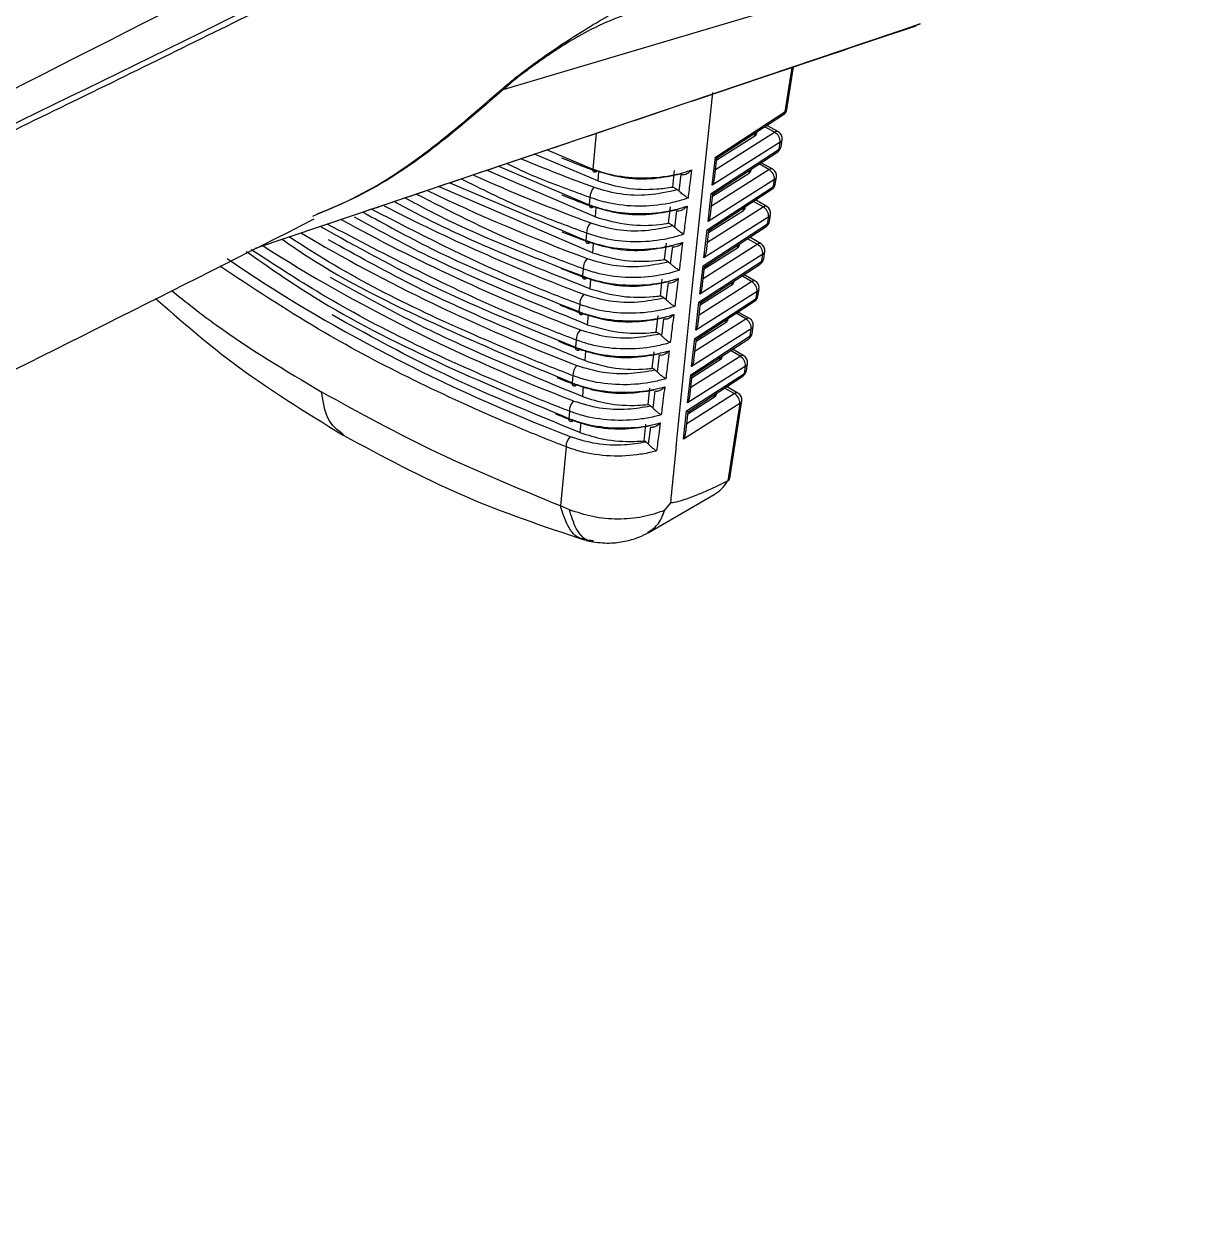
# Model space of a CAD drawing. Extents: x 7 to 113, y 1 to 87.
# Drawn here: x 18.142 to 19.677, y 2.941 to 4.51 of the extents above; entities that cross this region are included whole.
import ezdxf

# ---------------------------------------------------------------- set-up
doc = ezdxf.new("R2010")
doc.units = 0
doc.header["$MEASUREMENT"] = 0
doc.layers.add('OBJECT', color=7, linetype='CONTINUOUS')

msp = doc.modelspace()

# ---------------------------------------------------------------- linework, layer by layer
at = {"layer": 'OBJECT'}
for p, q in [((18.7701, 4.4242), (19.5915, 4.6691)), ((18.5739, 4.2597), (19.3165, 4.5103)), ((19.3165, 4.5103), (19.3065, 4.5068)), ((19.1482, 4.4533), (19.1392, 4.3951)), ((19.1417, 4.3984), (19.1503, 4.454)), ((18.7701, 4.4242), (18.7647, 4.4219)), ((19.048, 4.3358), (19.1392, 4.3951)), ((19.05, 4.3348), (19.1372, 4.3915)), ((19.1306, 4.3688), (19.1156, 4.3774)), ((18.892, 4.367), (18.8874, 4.3201)), ((19.0483, 4.3194), (19.1257, 4.3683)), ((19.0498, 4.3322), (19.0998, 4.3638)), ((19.0998, 4.3638), (19.1004, 4.3675)), ((19.1023, 4.3671), (19.1026, 4.369)), ((19.1257, 4.3683), (19.1129, 4.3757)), ((19.0426, 4.2882), (19.1316, 4.3461)), ((19.133, 4.3553), (19.0438, 4.2989)), ((19.1316, 4.3461), (19.133, 4.3553)), ((19.1341, 4.3494), (19.1355, 4.3586)), ((18.8938, 4.3046), (18.8111, 4.3398)), ((18.8276, 4.3453), (18.8874, 4.3201)), ((19.0438, 4.2989), (19.048, 4.3358)), ((19.0447, 4.2872), (19.1297, 4.3426)), ((19.0469, 4.3072), (19.05, 4.3348)), ((18.8903, 4.2575), (18.748, 4.3185)), ((18.7638, 4.3238), (18.8828, 4.2734)), ((18.8947, 4.3167), (18.8938, 4.3046)), ((18.9922, 4.2966), (18.9946, 4.3182)), ((19.0429, 4.2719), (19.1181, 4.3194)), ((19.0444, 4.2846), (19.0922, 4.3149)), ((19.0922, 4.3149), (19.0928, 4.3186)), ((19.0948, 4.3182), (19.095, 4.32)), ((19.1181, 4.3194), (19.1054, 4.3268)), ((19.1231, 4.3199), (19.1081, 4.3285)), ((18.7002, 4.3023), (18.8783, 4.2267)), ((19.0007, 4.291), (19.0034, 4.3132)), ((19.1254, 4.3064), (19.0385, 4.2514)), ((19.124, 4.2972), (19.1254, 4.3064)), ((19.1265, 4.3005), (19.1279, 4.3097)), ((18.8869, 4.2104), (18.6853, 4.2973)), ((18.9979, 4.2932), (18.9922, 4.2966)), ((19.0373, 4.2407), (19.124, 4.2972)), ((19.0385, 4.2514), (19.0426, 4.2882)), ((19.0393, 4.2397), (19.1221, 4.2936)), ((19.0415, 4.2597), (19.0447, 4.2872)), ((18.8837, 4.2828), (18.8828, 4.2734)), ((18.8912, 4.2697), (18.8903, 4.2575)), ((18.9868, 4.2491), (18.9892, 4.2707)), ((19.0375, 4.2243), (19.1105, 4.2705)), ((19.0847, 4.266), (19.0852, 4.2696)), ((19.0872, 4.2693), (19.0875, 4.2711)), ((19.1105, 4.2705), (19.0978, 4.2778)), ((19.1155, 4.271), (19.1005, 4.2796)), ((18.4454, 4.2163), (18.5765, 4.2606)), ((18.9951, 4.2436), (18.9977, 4.2659)), ((19.1179, 4.2575), (19.0331, 4.2039)), ((19.039, 4.2371), (19.0847, 4.266)), ((19.1164, 4.2482), (19.1179, 4.2575)), ((19.1189, 4.2515), (19.1204, 4.2608)), ((18.8792, 4.2361), (18.8783, 4.2267)), ((18.9921, 4.246), (18.9868, 4.2491)), ((19.0319, 4.1932), (19.1164, 4.2482)), ((19.0331, 4.2039), (19.0373, 4.2407)), ((19.0339, 4.1922), (19.1145, 4.2447)), ((19.0362, 4.2122), (19.0393, 4.2397)), ((18.8878, 4.2227), (18.8869, 4.2104)), ((18.9814, 4.2015), (18.9839, 4.2232)), ((19.0322, 4.1768), (19.103, 4.2216)), ((19.0771, 4.2171), (19.0777, 4.2207)), ((19.0796, 4.2204), (19.0799, 4.2221)), ((19.103, 4.2216), (19.0903, 4.2289)), ((19.1079, 4.2221), (19.093, 4.2307)), ((18.9894, 4.1962), (18.9921, 4.2186)), ((19.1103, 4.2086), (19.0277, 4.1563)), ((19.0336, 4.1896), (19.0771, 4.2171)), ((19.1088, 4.1993), (19.1103, 4.2086)), ((19.1114, 4.2026), (19.1128, 4.2119)), ((18.8747, 4.1894), (18.8738, 4.18)), ((18.9863, 4.1987), (18.9814, 4.2015)), ((19.0265, 4.1457), (19.1088, 4.1993)), ((19.0277, 4.1563), (19.0319, 4.1932)), ((19.0285, 4.1447), (19.1069, 4.1957)), ((19.0308, 4.1647), (19.0339, 4.1922)), ((18.8844, 4.1757), (18.8835, 4.1633)), ((18.976, 4.154), (18.9785, 4.1757)), ((19.0954, 4.1727), (19.0828, 4.18)), ((19.1003, 4.1732), (19.0855, 4.1818)), ((18.9837, 4.1489), (18.9864, 4.1712)), ((19.1027, 4.1597), (19.0223, 4.1088)), ((19.0268, 4.1293), (19.0954, 4.1727)), ((19.0282, 4.1421), (19.0695, 4.1682)), ((19.0695, 4.1682), (19.0701, 4.1717)), ((19.072, 4.1715), (19.0723, 4.1732)), ((19.1013, 4.1503), (19.1027, 4.1597)), ((19.1038, 4.1536), (19.1052, 4.163)), ((18.8702, 4.1427), (18.8693, 4.1333)), ((18.9805, 4.1514), (18.976, 4.154)), ((19.0211, 4.0982), (19.1013, 4.1503)), ((19.0223, 4.1088), (19.0265, 4.1457)), ((19.0231, 4.0972), (19.0993, 4.1468)), ((19.0254, 4.1171), (19.0285, 4.1447)), ((18.8811, 4.1287), (18.8802, 4.1162)), ((18.9706, 4.1065), (18.9731, 4.1282)), ((19.0878, 4.1238), (19.0752, 4.1311)), ((19.0928, 4.1243), (19.0779, 4.1328)), ((18.9779, 4.1015), (18.9806, 4.1239)), ((19.0951, 4.1108), (19.0169, 4.0613)), ((19.0214, 4.0818), (19.0878, 4.1238)), ((19.0228, 4.0946), (19.062, 4.1193)), ((19.062, 4.1193), (19.0625, 4.1228)), ((19.0645, 4.1226), (19.0647, 4.1242)), ((19.0937, 4.1014), (19.0951, 4.1108)), ((19.0962, 4.1047), (19.0976, 4.1141)), ((18.8657, 4.0961), (18.8648, 4.0866)), ((18.9746, 4.1042), (18.9706, 4.1065)), ((19.0157, 4.0506), (19.0937, 4.1014)), ((19.0169, 4.0613), (19.0211, 4.0982)), ((19.0177, 4.0497), (19.0918, 4.0978)), ((19.02, 4.0696), (19.0231, 4.0972)), ((18.8778, 4.0816), (18.8769, 4.0691)), ((18.9653, 4.059), (18.9677, 4.0806)), ((19.0803, 4.0749), (19.0677, 4.0822)), ((19.0852, 4.0754), (19.0704, 4.0839)), ((18.9721, 4.0541), (18.9749, 4.0767)), ((19.016, 4.0343), (19.0803, 4.0749)), ((19.0175, 4.0471), (19.0544, 4.0704)), ((19.0544, 4.0704), (19.0549, 4.0739)), ((19.0569, 4.0737), (19.0571, 4.0753)), ((19.0886, 4.0557), (19.0901, 4.0652)), ((18.8612, 4.0494), (18.8603, 4.0399)), ((18.9687, 4.057), (18.9653, 4.059)), ((19.0103, 4.0031), (19.0861, 4.0524)), ((19.0876, 4.0619), (19.0115, 4.0138)), ((19.0115, 4.0138), (19.0157, 4.0506)), ((19.0124, 4.0021), (19.0842, 4.0489)), ((19.0146, 4.0221), (19.0178, 4.0497)), ((19.0861, 4.0524), (19.0876, 4.0619)), ((18.8746, 4.0352), (18.8737, 4.022)), ((18.9599, 4.0115), (18.9623, 4.0331)), ((19.0727, 4.026), (19.0601, 4.0332)), ((19.0776, 4.0265), (19.0628, 4.035)), ((18.9663, 4.0068), (18.9691, 4.0294)), ((19.0106, 3.9868), (19.0727, 4.026)), ((19.0121, 3.9995), (19.0468, 4.0215)), ((19.0468, 4.0215), (19.0473, 4.0249)), ((19.0493, 4.0248), (19.0496, 4.0263)), ((18.8568, 4.0028), (18.8559, 3.9933)), ((18.9628, 4.0098), (18.9599, 4.0115)), ((19.08, 4.013), (19.0062, 3.9663)), ((19.0062, 3.9663), (19.0103, 4.0031)), ((19.0092, 3.9746), (19.0124, 4.0021)), ((19.08, 4.013), (19.0643, 3.9114)), ((19.0668, 3.915), (19.0825, 4.0163)), ((18.8715, 3.9881), (18.8706, 3.9748)), ((18.9545, 3.9639), (18.9569, 3.9856)), ((18.9605, 3.9595), (18.9633, 3.9822)), ((18.8524, 3.9562), (18.845, 3.8787)), ((18.9568, 3.9626), (18.9545, 3.9639)), ((19.0643, 3.9114), (19.064, 3.9113)), ((18.9599, 3.8436), (19.0466, 3.8936)), ((18.8567, 3.8736), (18.845, 3.8787)), ((18.9815, 3.8727), (18.9896, 3.8829)), ((18.8789, 3.8333), (18.8875, 3.8315))]:
    msp.add_line(p, q, dxfattribs=at)
at = {"layer": 'OBJECT', "flags": 128}
for points in [[(18.8927, 4.3172), (18.8917, 4.3165), (18.8907, 4.316), (18.8898, 4.3159), (18.889, 4.3162), (18.8883, 4.3167), (18.8878, 4.3176), (18.8875, 4.3187), (18.8874, 4.3201)], [(18.8882, 4.2705), (18.8871, 4.2697), (18.8862, 4.2693), (18.8853, 4.2692), (18.8845, 4.2694), (18.8838, 4.27), (18.8833, 4.2709), (18.883, 4.272), (18.8828, 4.2734)], [(18.8836, 4.2237), (18.8826, 4.223), (18.8816, 4.2226), (18.8807, 4.2225), (18.8799, 4.2227), (18.8793, 4.2233), (18.8788, 4.2241), (18.8784, 4.2253), (18.8783, 4.2267)], [(18.8792, 4.177), (18.8781, 4.1763), (18.8772, 4.1759), (18.8762, 4.1758), (18.8754, 4.176), (18.8748, 4.1766), (18.8742, 4.1774), (18.8739, 4.1786), (18.8738, 4.18)], [(18.8747, 4.1303), (18.8737, 4.1296), (18.8727, 4.1292), (18.8718, 4.1291), (18.8709, 4.1293), (18.8703, 4.1299), (18.8698, 4.1307), (18.8694, 4.1319), (18.8693, 4.1333)], [(18.8702, 4.0836), (18.8692, 4.0829), (18.8682, 4.0825), (18.8673, 4.0824), (18.8665, 4.0826), (18.8658, 4.0832), (18.8653, 4.0841), (18.8649, 4.0852), (18.8648, 4.0866)], [(18.8658, 4.037), (18.8648, 4.0362), (18.8638, 4.0358), (18.8628, 4.0357), (18.862, 4.0359), (18.8613, 4.0365), (18.8608, 4.0374), (18.8605, 4.0385), (18.8603, 4.0399)], [(18.8614, 3.9903), (18.8603, 3.9895), (18.8593, 3.9891), (18.8584, 3.989), (18.8576, 3.9893), (18.8569, 3.9898), (18.8564, 3.9907), (18.856, 3.9919), (18.8559, 3.9933)]]:
    msp.add_lwpolyline(points, dxfattribs=at)
at = {"layer": 'OBJECT'}
for centre, radius, start, end in [((19.1318, 4.3999), 0.01, 303.0601, 351.1981), ((19.1346, 4.3953), 0.00462, 305.6342, 357.5238), ((19.137, 4.3993), 0.00472, 296.7719, 348.7952), ((19.1286, 4.3643), 0.00496, 65.3475, 125.2901), ((19.1188, 4.3559), 0.0143, 357.7208, 60.9232), ((19.1256, 4.3601), 0.01, 351.1981, 60.0027), ((19.1242, 4.351), 0.01, 303.0601, 351.1981), ((19.127, 4.3463), 0.00462, 305.6448, 357.5196), ((19.1295, 4.3503), 0.00472, 296.7621, 348.7957), ((19.1309, 4.3595), 0.00472, 296.7728, 348.793), ((19.121, 4.3154), 0.00496, 65.3221, 125.3156), ((19.1112, 4.3069), 0.0143, 357.7207, 60.9251), ((19.1181, 4.3112), 0.01, 351.1981, 60.0027), ((19.1166, 4.302), 0.01, 303.0601, 351.1981), ((19.1219, 4.3014), 0.00472, 296.7686, 348.7985), ((19.1233, 4.3106), 0.00472, 296.7675, 348.7983), ((18.903, 4.2829), 0.0193, 136.3216, 180.292), ((19.1194, 4.2974), 0.00462, 305.6554, 357.5082), ((19.1134, 4.2665), 0.00496, 65.3475, 125.2901), ((19.1036, 4.258), 0.0143, 357.7224, 60.9233), ((19.1105, 4.2623), 0.01, 351.1981, 60.0027), ((19.1157, 4.2617), 0.00472, 296.7633, 348.7945), ((18.8984, 4.2362), 0.0192, 136.0967, 180.277), ((19.109, 4.2531), 0.01, 303.0601, 351.1981), ((19.1118, 4.2484), 0.00462, 305.6305, 357.5266), ((19.1143, 4.2524), 0.00472, 296.7728, 348.793), ((19.1058, 4.2176), 0.00496, 65.3475, 125.2901), ((19.096, 4.2091), 0.0143, 357.7235, 60.9204), ((19.1029, 4.2134), 0.01, 351.1981, 60.0027), ((19.1082, 4.2128), 0.00472, 296.7716, 348.7934), ((18.8938, 4.1895), 0.0191, 135.8703, 180.2638), ((19.1015, 4.2041), 0.01, 303.0601, 351.1981), ((19.1042, 4.1995), 0.00462, 305.6342, 357.523), ((19.1067, 4.2035), 0.00472, 296.7732, 348.7939), ((19.0983, 4.1687), 0.00496, 65.3316, 125.306), ((19.0885, 4.1602), 0.0143, 357.7212, 60.9245), ((19.0953, 4.1645), 0.01, 351.1981, 60.0027), ((19.1006, 4.1639), 0.00472, 296.767, 348.798), ((18.8892, 4.1428), 0.019, 135.6418, 180.2531), ((19.0939, 4.1552), 0.01, 303.0601, 351.1981), ((19.0967, 4.1505), 0.00462, 305.6443, 357.5193), ((19.0991, 4.1546), 0.00472, 296.7592, 348.7999), ((19.0907, 4.1197), 0.00496, 65.3475, 125.2901), ((19.0809, 4.1113), 0.0143, 357.7206, 60.9232), ((19.0878, 4.1156), 0.01, 351.1981, 60.0027), ((19.093, 4.115), 0.00472, 296.7768, 348.7882), ((18.8846, 4.0962), 0.0189, 135.4146, 180.2398), ((19.0863, 4.1062), 0.01, 303.0601, 351.1981), ((19.0891, 4.1016), 0.00462, 305.6556, 357.5089), ((19.0916, 4.1056), 0.00472, 296.7676, 348.7987), ((19.0831, 4.0708), 0.00496, 65.3475, 125.2901), ((19.0733, 4.0624), 0.0143, 357.7235, 60.9204), ((19.0802, 4.0667), 0.01, 351.1981, 60.0027), ((19.0854, 4.0661), 0.00472, 296.7723, 348.7927), ((18.8801, 4.0495), 0.0188, 135.1907, 180.2247), ((19.0787, 4.0573), 0.01, 303.0601, 351.1981), ((19.0815, 4.0526), 0.00462, 305.6343, 357.5237), ((19.084, 4.0567), 0.00472, 296.7681, 348.7982), ((19.0755, 4.0219), 0.00496, 65.3316, 125.306), ((19.0658, 4.0135), 0.0143, 357.7212, 60.9245), ((19.0726, 4.0178), 0.01, 351.1981, 60.0027), ((18.8755, 4.0029), 0.0188, 134.961, 180.2125), ((19.0779, 4.0172), 0.00472, 296.7621, 348.7957), ((18.871, 3.9562), 0.0187, 134.7326, 180.1995)]:
    msp.add_arc(centre, radius, start, end, dxfattribs=at)
for centre, major_axis, ratio, start_param, end_param in [((19.0923, 4.3677), (0.0101, -0.0001), 0.569185, 5.564189, 6.202605), ((20.0871, 5.3885), (2.2169, 0.0169), 0.582304, 4.085474, 4.137067), ((20.0856, 5.3809), (2.2176, -0.0166), 0.572227, 4.123718, 4.148673), ((19.0406, 4.3406), (0.0094, -0.00581), 0.034264, 5.635308, 6.267035), ((19.0847, 4.3188), (0.0101, -0.0001), 0.569185, 5.564189, 6.202605), ((20.0871, 5.3379), (2.2137, 0.0169), 0.582304, 4.048609, 4.133702), ((19.0365, 4.3037), (0.0075, 0.0119), 0.628226, 4.700221, 5.364248), ((20.0871, 5.2873), (2.2104, 0.0169), 0.582304, 4.012534, 4.130329), ((20.0856, 5.3303), (2.2143, -0.0166), 0.572227, 4.123047, 4.14531), ((19.0353, 4.2931), (0.0094, -0.00581), 0.034264, 5.635308, 6.267035), ((20.087, 5.2366), (2.2072, 0.0168), 0.582304, 3.977307, 4.126948), ((19.0772, 4.2699), (0.0101, -0.0001), 0.569185, 5.564189, 6.202605), ((20.087, 5.186), (2.2039, 0.0168), 0.582304, 3.940985, 4.123559), ((19.0311, 4.2562), (0.0075, 0.0119), 0.628226, 4.700221, 5.364248), ((20.0856, 5.2797), (2.2111, -0.0166), 0.572227, 4.1219, 4.141939), ((19.0299, 4.2455), (0.0094, -0.00581), 0.034264, 5.635308, 6.267035), ((20.087, 5.1354), (2.2007, 0.0168), 0.582304, 3.90633, 4.120162), ((20.087, 5.0848), (2.1974, 0.0168), 0.582304, 3.871158, 4.116757), ((19.0257, 4.2087), (0.0075, 0.0119), 0.628226, 4.700221, 5.364248), ((19.0696, 4.221), (0.0101, -0.0001), 0.569185, 5.564189, 6.202605), ((20.087, 5.0341), (2.1942, 0.0167), 0.582304, 3.836676, 4.113343), ((20.0856, 5.2291), (2.2078, -0.0165), 0.572227, 4.12039, 4.13856), ((19.0245, 4.198), (0.0094, -0.00581), 0.034264, 5.635308, 6.267035), ((19.0203, 4.1612), (0.0075, 0.0119), 0.628226, 4.700221, 5.364248), ((19.062, 4.1721), (0.0101, -0.0001), 0.569185, 5.564189, 6.202605), ((20.0856, 5.1784), (2.2046, -0.0165), 0.572227, 4.118595, 4.135173), ((19.0191, 4.1505), (0.0094, -0.00581), 0.034264, 5.635308, 6.267035), ((19.0149, 4.1137), (0.0075, 0.0119), 0.628226, 4.700221, 5.364248), ((19.0544, 4.1232), (0.0101, -0.0001), 0.569185, 5.564189, 6.202605), ((19.0137, 4.103), (0.0094, -0.00581), 0.034264, 5.635308, 6.267035), ((20.0856, 5.1278), (2.2013, -0.0165), 0.572227, 4.116574, 4.131778), ((19.0096, 4.0661), (0.0075, 0.0119), 0.628226, 4.700221, 5.364248), ((19.0469, 4.0743), (0.0101, -0.0001), 0.569185, 5.564189, 6.202605), ((19.0083, 4.0555), (0.0094, -0.00581), 0.034264, 5.635308, 6.267035), ((20.0856, 5.0772), (2.1981, -0.0165), 0.572227, 4.114368, 4.128375), ((19.0042, 4.0186), (0.0075, 0.0119), 0.628226, 4.700221, 5.364248), ((19.0393, 4.0254), (0.0101, -0.0001), 0.569185, 5.564189, 6.202605), ((19.003, 4.008), (0.0094, -0.00581), 0.034264, 5.635308, 6.267035), ((20.0856, 5.0266), (2.1948, -0.0164), 0.572227, 4.112009, 4.124963), ((18.9988, 3.9711), (0.0075, 0.0119), 0.628226, 4.700221, 5.364248), ((20.5193, 4.8824), (1.5344, 0.9976), 0.038755, 3.198798, 3.439911), ((18.9895, 3.9992), (-0.0554, 0.1065), 0.604579, 3.168235, 3.501293)]:
    msp.add_ellipse(centre, major_axis=major_axis, ratio=ratio, start_param=start_param, end_param=end_param, dxfattribs=at)
for points, knots in [([(16.4118, 4.5032), (16.477, 4.5317), (16.5939, 4.5829), (16.7485, 4.6514), (16.8686, 4.705), (16.9682, 4.7497), (17.1551, 4.8339), (17.3903, 4.9413), (17.6663, 5.0692), (17.8412, 5.1513), (17.9693, 5.2119), (18.0658, 5.2577), (18.188, 5.3161), (18.3358, 5.3872), (18.4425, 5.4391), (18.5002, 5.4672)], [0, 0, 0, 0, 0.09169, 0.164513, 0.218477, 0.261778, 0.305972, 0.48437, 0.598102, 0.703044, 0.737312, 0.783982, 0.843318, 0.915323, 1, 1, 1, 1]), ([(19.6766, 5.1647), (19.4717, 5.0571), (19.0494, 4.8353), (18.3921, 4.506), (17.7088, 4.1753), (17.0208, 3.8543), (16.5569, 3.6478), (16.3296, 3.5466)], [0, 0, 0, 0, 0.190637, 0.392769, 0.598173, 0.803117, 1, 1, 1, 1]), ([(16.3191, 3.5339), (16.4023, 3.5706), (16.5568, 3.6389), (16.7694, 3.7344), (16.946, 3.8144), (17.0895, 3.8801), (17.212, 3.9365), (17.3259, 3.9893), (17.5092, 4.0748), (17.7616, 4.1939), (18.0647, 4.3396), (18.3488, 4.4783), (18.6061, 4.6058), (18.8055, 4.7061), (18.9594, 4.7841), (19.0859, 4.8487), (19.2423, 4.9291), (19.4282, 5.0259), (19.5765, 5.1035), (19.6622, 5.1492), (19.6766, 5.1569)], [0, 0, 0, 0, 0.071655, 0.133072, 0.184261, 0.22523, 0.258397, 0.291507, 0.325145, 0.419722, 0.514664, 0.595221, 0.674581, 0.746977, 0.776419, 0.814924, 0.862775, 0.919976, 0.986531, 1, 1, 1, 1]), ([(18.5118, 5.053), (18.3271, 4.9572), (17.9671, 4.7704), (17.4327, 4.5032), (16.9217, 4.2537), (16.5861, 4.0953), (16.4232, 4.0184)], [0, 0, 0, 0, 0.27038, 0.527173, 0.77038, 1, 1, 1, 1]), ([(18.322, 5.0403), (18.005, 4.878), (17.3712, 4.5535), (16.7176, 4.2434), (16.3909, 4.0884)], [0, 0, 0, 0, 0.500229, 1, 1, 1, 1]), ([(16.4226, 4.0124), (16.7733, 4.1686), (17.4793, 4.4831), (18.1619, 4.8132), (18.5055, 4.9794)], [0, 0, 0, 0, 0.49662, 1, 1, 1, 1]), ([(16.4114, 3.9923), (16.5019, 4.0322), (16.671, 4.1068), (16.9054, 4.212), (17.1037, 4.3019), (17.2673, 4.3768), (17.4059, 4.4408), (17.5314, 4.4991), (17.6544, 4.5566), (17.779, 4.6152), (17.9162, 4.6802), (18.0782, 4.7575), (18.2748, 4.8522), (18.4171, 4.9217), (18.4942, 4.9595)], [0, 0, 0, 0, 0.127673, 0.238652, 0.332946, 0.410559, 0.472851, 0.532128, 0.591338, 0.650482, 0.712496, 0.790612, 0.886445, 1, 1, 1, 1]), ([(18.7647, 4.4219), (18.7714, 4.4277), (18.7848, 4.4392), (18.8136, 4.4608), (18.8459, 4.4833), (18.891, 4.5119), (18.944, 4.5415), (18.9826, 4.5617), (19.0019, 4.5717)], [0, 0, 0, 0, 0.125023, 0.250261, 0.372599, 0.500558, 0.750171, 1, 1, 1, 1]), ([(18.9937, 4.5435), (18.9815, 4.5396), (18.957, 4.5319), (18.9203, 4.5193), (18.8845, 4.5035), (18.8545, 4.486), (18.8333, 4.4722), (18.8185, 4.4621), (18.8038, 4.4514), (18.7902, 4.4411), (18.7784, 4.4316), (18.7726, 4.4265), (18.7701, 4.4242)], [0, 0, 0, 0, 0.167655, 0.336418, 0.499288, 0.624455, 0.681335, 0.749952, 0.805262, 0.875044, 0.94588, 1, 1, 1, 1]), ([(18.3412, 4.533), (18.1098, 4.4152), (17.659, 4.1856), (16.9886, 3.8594), (16.5465, 3.6533), (16.3318, 3.5532)], [0, 0, 0, 0, 0.351668, 0.685, 1, 1, 1, 1]), ([(18.5739, 4.2597), (18.6546, 4.287), (18.8166, 4.3416), (19.0575, 4.4229), (19.2266, 4.4797), (19.3111, 4.508)], [0, 0, 0, 0, 0.332264, 0.666687, 1, 1, 1, 1]), ([(18.5206, 4.2586), (18.5381, 4.2659), (18.6289, 4.3039), (18.7041, 4.3692), (18.7647, 4.4219)], [0, 0, 0, 0, 0.19319, 1, 1, 1, 1]), ([(18.7701, 4.4242), (18.7095, 4.3715), (18.6344, 4.3062), (18.5435, 4.2682), (18.5259, 4.2609)], [0, 0, 0, 0, 0.806371, 1, 1, 1, 1]), ([(18.9896, 3.8829), (18.99, 3.8872), (18.9922, 3.9088), (19.0011, 3.9994), (19.0183, 4.1738), (19.0353, 4.3318), (19.0449, 4.4205)], [0, 0, 0, 0, 0.024147, 0.120738, 0.507103, 1, 1, 1, 1]), ([(18.8837, 4.2828), (18.8781, 4.2849), (18.8502, 4.2953), (18.8122, 4.309), (18.7832, 4.3232), (18.7745, 4.3274)], [0, 0, 0, 0, 0.149182, 0.745998, 1, 1, 1, 1]), ([(18.8874, 4.3201), (18.8932, 4.3181), (18.9108, 4.3122), (18.9444, 4.3075), (18.9808, 4.3094), (19.0044, 4.3147), (19.0144, 4.3182), (19.0167, 4.319)], [0, 0, 0, 0, 0.147376, 0.444496, 0.741154, 0.940222, 1, 1, 1, 1]), ([(19.0024, 4.3137), (18.991, 4.3112), (18.9681, 4.3061), (18.9285, 4.3069), (18.905, 4.3137), (18.8927, 4.3172)], [0, 0, 0, 0, 0.320862, 0.641681, 1, 1, 1, 1]), ([(19.0034, 4.3132), (19.0042, 4.313), (19.0061, 4.3126), (19.0097, 4.3136), (19.0134, 4.3157), (19.0157, 4.3179), (19.0167, 4.319), (19.0167, 4.319)], [0, 0, 0, 0, 0.192793, 0.4296508, 0.7493185, 0.9922623, 1, 1, 1, 1]), ([(19.0167, 4.319), (19.0161, 4.3139), (19.0146, 4.3017), (19.0131, 4.2894), (19.0122, 4.2822)], [0, 0, 0, 0, 0.412557, 1, 1, 1, 1]), ([(18.8792, 4.2361), (18.8736, 4.2382), (18.8457, 4.2487), (18.7883, 4.2704), (18.7416, 4.2939), (18.7149, 4.3073)], [0, 0, 0, 0, 0.097158, 0.485846, 1, 1, 1, 1]), ([(18.8938, 4.3046), (18.9059, 4.301), (18.9301, 4.2939), (18.9653, 4.2928), (18.9853, 4.2956), (18.9922, 4.2966)], [0, 0, 0, 0, 0.396562, 0.793191, 1, 1, 1, 1]), ([(18.8747, 4.1894), (18.8691, 4.1915), (18.8412, 4.202), (18.7646, 4.2319), (18.7002, 4.2647), (18.6559, 4.2874)], [0, 0, 0, 0, 0.0720876, 0.3604819, 1, 1, 1, 1]), ([(18.8891, 4.2962), (18.9002, 4.293), (18.9224, 4.2865), (18.9616, 4.2852), (18.9856, 4.2905), (18.9979, 4.2932)], [0, 0, 0, 0, 0.327832, 0.655734, 1, 1, 1, 1]), ([(18.9979, 4.2932), (18.9988, 4.2927), (18.9998, 4.292), (19.0007, 4.2911), (19.0007, 4.291)], [0, 0, 0, 0, 0.90404, 1, 1, 1, 1]), ([(19.0122, 4.2822), (19.0122, 4.2822), (19.0113, 4.2827), (19.0092, 4.284), (19.006, 4.2863), (19.003, 4.2888), (19.0015, 4.2903), (19.0007, 4.291)], [0, 0, 0, 0, 0.007975, 0.299097, 0.60291, 0.800708, 1, 1, 1, 1]), ([(18.8702, 4.1427), (18.8646, 4.1449), (18.8368, 4.1554), (18.7409, 4.1934), (18.6592, 4.2356), (18.5973, 4.2676)], [0, 0, 0, 0, 0.057334, 0.286705, 1, 1, 1, 1]), ([(18.8835, 4.1633), (18.8051, 4.1942), (18.7156, 4.2295), (18.6367, 4.2723), (18.6269, 4.2776)], [0, 0, 0, 0, 0.875475, 1, 1, 1, 1]), ([(18.6414, 4.2825), (18.6519, 4.2768), (18.7229, 4.2382), (18.8044, 4.2067), (18.8738, 4.18)], [0, 0, 0, 0, 0.1484292, 1, 1, 1, 1]), ([(18.8828, 4.2734), (18.8886, 4.2714), (18.9062, 4.2654), (18.9398, 4.2606), (18.9757, 4.2625), (18.999, 4.2676), (19.0086, 4.2708), (19.0109, 4.2716)], [0, 0, 0, 0, 0.148954, 0.44926, 0.7491, 0.940502, 1, 1, 1, 1]), ([(19.0122, 4.2822), (19.0099, 4.2814), (19.0019, 4.2786), (18.9808, 4.2733), (18.9472, 4.2702), (18.9111, 4.2739), (18.8915, 4.2803), (18.8837, 4.2828)], [0, 0, 0, 0, 0.059553, 0.208066, 0.505163, 0.802607, 1, 1, 1, 1]), ([(18.9967, 4.2664), (18.9851, 4.264), (18.9621, 4.2591), (18.923, 4.2603), (18.9001, 4.267), (18.8882, 4.2705)], [0, 0, 0, 0, 0.324748, 0.649448, 1, 1, 1, 1]), ([(18.9977, 4.2659), (18.9986, 4.2657), (19.0004, 4.2652), (19.0042, 4.2663), (19.0078, 4.2685), (19.01, 4.2706), (19.0109, 4.2715), (19.0109, 4.2716)], [0, 0, 0, 0, 0.197194, 0.440799, 0.768914, 0.992186, 1, 1, 1, 1]), ([(19.0109, 4.2716), (19.0103, 4.2665), (19.0088, 4.2543), (19.0073, 4.242), (19.0064, 4.2348)], [0, 0, 0, 0, 0.412532, 1, 1, 1, 1]), ([(15.6321, 2.9414), (15.8183, 3.0168), (16.206, 3.1739), (16.7908, 3.4272), (17.3871, 3.6981), (17.9649, 3.9731), (18.3414, 4.1633), (18.5224, 4.2548)], [0, 0, 0, 0, 0.1902424, 0.3962076, 0.6023972, 0.8087754, 1, 1, 1, 1]), ([(18.8802, 4.1162), (18.8024, 4.1477), (18.6952, 4.1909), (18.6008, 4.2431), (18.575, 4.2573)], [0, 0, 0, 0, 0.72668, 1, 1, 1, 1]), ([(18.586, 4.2638), (18.6154, 4.2476), (18.7028, 4.1993), (18.8028, 4.1596), (18.8693, 4.1333)], [0, 0, 0, 0, 0.33577, 1, 1, 1, 1]), ([(18.8903, 4.2575), (18.9048, 4.2534), (18.9315, 4.2458), (18.9661, 4.2461), (18.983, 4.2485), (18.9868, 4.2491)], [0, 0, 0, 0, 0.478249, 0.883044, 1, 1, 1, 1]), ([(18.5304, 4.245), (18.5785, 4.2182), (18.6825, 4.1603), (18.8011, 4.1124), (18.8648, 4.0866)], [0, 0, 0, 0, 0.462452, 1, 1, 1, 1]), ([(18.8657, 4.0961), (18.8601, 4.0982), (18.8324, 4.1088), (18.7174, 4.1549), (18.6184, 4.2066), (18.5392, 4.248)], [0, 0, 0, 0, 0.047615, 0.238106, 1, 1, 1, 1]), ([(19.0064, 4.2348), (19.0042, 4.234), (18.9961, 4.2313), (18.9749, 4.2262), (18.9412, 4.2234), (18.9057, 4.2274), (18.8866, 4.2337), (18.8792, 4.2361)], [0, 0, 0, 0, 0.059276, 0.209421, 0.509831, 0.810598, 1, 1, 1, 1]), ([(18.8846, 4.2495), (18.8957, 4.2462), (18.9179, 4.2397), (18.9566, 4.2383), (18.9802, 4.2434), (18.9921, 4.246)], [0, 0, 0, 0, 0.331872, 0.663815, 1, 1, 1, 1]), ([(18.9921, 4.246), (18.993, 4.2454), (18.994, 4.2447), (18.995, 4.2437), (18.9951, 4.2436)], [0, 0, 0, 0, 0.8737046, 1, 1, 1, 1]), ([(19.0064, 4.2348), (19.0064, 4.2348), (19.0055, 4.2353), (19.0035, 4.2366), (19.0004, 4.2388), (18.9974, 4.2413), (18.9959, 4.2429), (18.9951, 4.2436)], [0, 0, 0, 0, 0.008047, 0.282711, 0.593788, 0.796118, 1, 1, 1, 1]), ([(18.4803, 4.2281), (18.4915, 4.2204), (18.5508, 4.1795), (18.6784, 4.116), (18.7997, 4.0653), (18.8603, 4.0399)], [0, 0, 0, 0, 0.104905, 0.552452, 1, 1, 1, 1]), ([(18.8612, 4.0494), (18.8557, 4.0516), (18.828, 4.0622), (18.7138, 4.109), (18.591, 4.1658), (18.5044, 4.2215), (18.4894, 4.2312)], [0, 0, 0, 0, 0.040938, 0.204717, 0.861457, 1, 1, 1, 1]), ([(18.8769, 4.0691), (18.7993, 4.1009), (18.6811, 4.1494), (18.5769, 4.2075), (18.5412, 4.2274)], [0, 0, 0, 0, 0.657056, 1, 1, 1, 1]), ([(18.8783, 4.2267), (18.8841, 4.2247), (18.9016, 4.2187), (18.9352, 4.2138), (18.9707, 4.2155), (18.9935, 4.2204), (19.0029, 4.2234), (19.0051, 4.2242)], [0, 0, 0, 0, 0.150605, 0.454244, 0.75741, 0.940779, 1, 1, 1, 1]), ([(18.9909, 4.2191), (18.9793, 4.2168), (18.9561, 4.2122), (18.9175, 4.2137), (18.8951, 4.2203), (18.8836, 4.2237)], [0, 0, 0, 0, 0.328834, 0.657619, 1, 1, 1, 1]), ([(18.9921, 4.2186), (18.9929, 4.2184), (18.9948, 4.218), (18.9986, 4.2191), (19.0021, 4.2213), (19.0043, 4.2233), (19.0051, 4.2241), (19.0051, 4.2242)], [0, 0, 0, 0, 0.2018376, 0.4525474, 0.7893896, 0.9921173, 1, 1, 1, 1]), ([(19.0051, 4.2242), (19.0045, 4.2191), (19.003, 4.2069), (19.0015, 4.1946), (19.0006, 4.1874)], [0, 0, 0, 0, 0.412495, 1, 1, 1, 1]), ([(18.4332, 4.2123), (18.4623, 4.1919), (18.5373, 4.1395), (18.6804, 4.0665), (18.7974, 4.0177), (18.8559, 3.9933)], [0, 0, 0, 0, 0.240365, 0.620183, 1, 1, 1, 1]), ([(18.8568, 4.0028), (18.8513, 4.0049), (18.8236, 4.0157), (18.7095, 4.0626), (18.5708, 4.1289), (18.4699, 4.1948), (18.4399, 4.2145)], [0, 0, 0, 0, 0.03591, 0.179571, 0.755644, 1, 1, 1, 1]), ([(18.8869, 4.2104), (18.901, 4.2064), (18.9274, 4.1988), (18.9613, 4.1989), (18.9779, 4.2011), (18.9814, 4.2015)], [0, 0, 0, 0, 0.477916, 0.890823, 1, 1, 1, 1]), ([(18.8524, 3.9562), (18.8468, 3.9583), (18.8193, 3.9691), (18.7054, 4.0162), (18.5536, 4.0904), (18.4409, 4.1649), (18.3986, 4.1928)], [0, 0, 0, 0, 0.0326006, 0.1630234, 0.6860158, 1, 1, 1, 1]), ([(19.0006, 4.1874), (18.9983, 4.1867), (18.9902, 4.184), (18.969, 4.1791), (18.9352, 4.1767), (18.9003, 4.1808), (18.8816, 4.1871), (18.8747, 4.1894)], [0, 0, 0, 0, 0.059002, 0.210856, 0.514734, 0.81898, 1, 1, 1, 1]), ([(18.8801, 4.2028), (18.8912, 4.1995), (18.9133, 4.1929), (18.9515, 4.1915), (18.9748, 4.1963), (18.9863, 4.1987)], [0, 0, 0, 0, 0.336123, 0.672318, 1, 1, 1, 1]), ([(18.9863, 4.1987), (18.9872, 4.1981), (18.9883, 4.1974), (18.9892, 4.1964), (18.9894, 4.1962)], [0, 0, 0, 0, 0.845467, 1, 1, 1, 1]), ([(19.0006, 4.1874), (19.0006, 4.1874), (19, 4.1878), (18.9982, 4.1889), (18.9952, 4.191), (18.9919, 4.1937), (18.9902, 4.1954), (18.9894, 4.1962)], [0, 0, 0, 0, 0.008163, 0.206908, 0.537762, 0.791259, 1, 1, 1, 1]), ([(18.8737, 4.022), (18.796, 4.054), (18.6799, 4.1019), (18.5774, 4.1592), (18.5435, 4.1781)], [0, 0, 0, 0, 0.669469, 1, 1, 1, 1]), ([(18.8738, 4.18), (18.8796, 4.178), (18.897, 4.1719), (18.9306, 4.167), (18.9657, 4.1686), (18.988, 4.1733), (18.997, 4.1761), (18.9993, 4.1768)], [0, 0, 0, 0, 0.152333, 0.459461, 0.766109, 0.941054, 1, 1, 1, 1]), ([(18.985, 4.1719), (18.9734, 4.1697), (18.95, 4.1652), (18.912, 4.1671), (18.8901, 4.1737), (18.8792, 4.177)], [0, 0, 0, 0, 0.333137, 0.666224, 1, 1, 1, 1]), ([(18.9864, 4.1712), (18.9872, 4.1711), (18.9892, 4.1707), (18.993, 4.1719), (18.9964, 4.174), (18.9986, 4.176), (18.9993, 4.1768), (18.9993, 4.1768)], [0, 0, 0, 0, 0.206744, 0.464933, 0.810713, 0.992038, 1, 1, 1, 1]), ([(18.9993, 4.1768), (18.9987, 4.1717), (18.9972, 4.1595), (18.9957, 4.1473), (18.9948, 4.1401)], [0, 0, 0, 0, 0.4124702, 1, 1, 1, 1]), ([(18.3351, 4.1611), (18.3545, 4.1457), (18.4142, 4.0982), (18.4847, 4.0562), (18.5323, 4.0278)], [0, 0, 0, 0, 0.324261, 1, 1, 1, 1]), ([(18.8835, 4.1633), (18.8973, 4.1593), (18.9233, 4.1518), (18.9565, 4.1517), (18.9729, 4.1536), (18.976, 4.154)], [0, 0, 0, 0, 0.477552, 0.899063, 1, 1, 1, 1]), ([(18.3144, 4.1507), (18.347, 4.1221), (18.4229, 4.0555), (18.5103, 4.002), (18.5602, 3.9715)], [0, 0, 0, 0, 0.42937, 1, 1, 1, 1]), ([(18.9948, 4.1401), (18.9925, 4.1394), (18.9843, 4.1368), (18.963, 4.1321), (18.9292, 4.1299), (18.8948, 4.1343), (18.8767, 4.1405), (18.8702, 4.1427)], [0, 0, 0, 0, 0.058732, 0.212375, 0.519887, 0.827778, 1, 1, 1, 1]), ([(18.8756, 4.1561), (18.8867, 4.1528), (18.9088, 4.1462), (18.9465, 4.1447), (18.9694, 4.1493), (18.9805, 4.1514)], [0, 0, 0, 0, 0.3406015, 0.6812762, 1, 1, 1, 1]), ([(18.9805, 4.1514), (18.9814, 4.1508), (18.9825, 4.1501), (18.9835, 4.149), (18.9837, 4.1489)], [0, 0, 0, 0, 0.819115, 1, 1, 1, 1]), ([(18.9948, 4.1401), (18.9947, 4.1401), (18.9942, 4.1404), (18.9924, 4.1414), (18.9895, 4.1435), (18.9862, 4.1463), (18.9845, 4.148), (18.9837, 4.1489)], [0, 0, 0, 0, 0.008252, 0.187001, 0.525642, 0.786175, 1, 1, 1, 1]), ([(18.8706, 3.9748), (18.8064, 4.0011), (18.6919, 4.0481), (18.5904, 4.1042), (18.5458, 4.1289)], [0, 0, 0, 0, 0.5607607, 1, 1, 1, 1]), ([(18.8693, 4.1333), (18.875, 4.1313), (18.8925, 4.1252), (18.926, 4.1202), (18.9606, 4.1217), (18.9826, 4.1262), (18.9912, 4.1288), (18.9934, 4.1294)], [0, 0, 0, 0, 0.154143, 0.464926, 0.775223, 0.941326, 1, 1, 1, 1]), ([(18.9792, 4.1246), (18.9675, 4.1225), (18.944, 4.1183), (18.9065, 4.1205), (18.8852, 4.1271), (18.8747, 4.1303)], [0, 0, 0, 0, 0.337675, 0.675297, 1, 1, 1, 1]), ([(18.9806, 4.1239), (18.9815, 4.1238), (18.9835, 4.1234), (18.9873, 4.1247), (18.9907, 4.1269), (18.9928, 4.1287), (18.9934, 4.1294), (18.9934, 4.1294)], [0, 0, 0, 0, 0.211948, 0.477977, 0.832965, 0.99196, 1, 1, 1, 1]), ([(18.9934, 4.1294), (18.9928, 4.1244), (18.9913, 4.1121), (18.9898, 4.0999), (18.9889, 4.0927)], [0, 0, 0, 0, 0.4124332, 1, 1, 1, 1]), ([(18.8802, 4.1162), (18.8937, 4.1123), (18.9192, 4.1047), (18.9517, 4.1044), (18.9678, 4.1062), (18.9706, 4.1065)], [0, 0, 0, 0, 0.477152, 0.907814, 1, 1, 1, 1]), ([(18.9889, 4.0927), (18.9866, 4.092), (18.9784, 4.0896), (18.957, 4.0851), (18.9231, 4.0832), (18.8894, 4.0879), (18.8718, 4.094), (18.8657, 4.0961)], [0, 0, 0, 0, 0.0584636, 0.2139826, 0.5253072, 0.8370208, 1, 1, 1, 1]), ([(18.8711, 4.1095), (18.8822, 4.1061), (18.9043, 4.0995), (18.9414, 4.098), (18.964, 4.1022), (18.9746, 4.1042)], [0, 0, 0, 0, 0.345325, 0.690726, 1, 1, 1, 1]), ([(18.9746, 4.1042), (18.9755, 4.1036), (18.9767, 4.1028), (18.9777, 4.1017), (18.9779, 4.1015)], [0, 0, 0, 0, 0.794559, 1, 1, 1, 1]), ([(18.9889, 4.0927), (18.9888, 4.0927), (18.9883, 4.093), (18.9867, 4.094), (18.9838, 4.096), (18.9805, 4.0988), (18.9787, 4.1007), (18.9779, 4.1015)], [0, 0, 0, 0, 0.00834, 0.166409, 0.512968, 0.780852, 1, 1, 1, 1]), ([(18.8648, 4.0866), (18.8706, 4.0846), (18.8879, 4.0784), (18.9215, 4.0734), (18.9556, 4.0749), (18.9771, 4.0791), (18.9853, 4.0814), (18.9875, 4.0821)], [0, 0, 0, 0, 0.156042, 0.470658, 0.7847814, 0.9415951, 1, 1, 1, 1]), ([(18.9733, 4.0774), (18.9615, 4.0754), (18.9379, 4.0714), (18.901, 4.074), (18.8802, 4.0805), (18.8702, 4.0836)], [0, 0, 0, 0, 0.342466, 0.684875, 1, 1, 1, 1]), ([(18.9749, 4.0767), (18.9758, 4.0765), (18.9778, 4.0762), (18.9817, 4.0775), (18.985, 4.0797), (18.987, 4.0815), (18.9875, 4.082), (18.9875, 4.0821)], [0, 0, 0, 0, 0.2174425, 0.491754, 0.8561588, 0.9918709, 1, 1, 1, 1]), ([(18.9875, 4.0821), (18.9869, 4.077), (18.9854, 4.0648), (18.9839, 4.0526), (18.983, 4.0454)], [0, 0, 0, 0, 0.4123962, 1, 1, 1, 1]), ([(18.8769, 4.0691), (18.89, 4.0652), (18.9152, 4.0577), (18.9469, 4.0572), (18.9628, 4.0587), (18.9653, 4.059)], [0, 0, 0, 0, 0.476712, 0.917132, 1, 1, 1, 1]), ([(18.983, 4.0454), (18.9807, 4.0447), (18.9725, 4.0423), (18.951, 4.038), (18.9171, 4.0365), (18.884, 4.0414), (18.8668, 4.0475), (18.8612, 4.0494)], [0, 0, 0, 0, 0.058199, 0.215687, 0.531014, 0.846742, 1, 1, 1, 1]), ([(18.8667, 4.0628), (18.8777, 4.0594), (18.8998, 4.0527), (18.9364, 4.0512), (18.9585, 4.0552), (18.9687, 4.057)], [0, 0, 0, 0, 0.350316, 0.700707, 1, 1, 1, 1]), ([(18.9687, 4.057), (18.9696, 4.0564), (18.9708, 4.0556), (18.9719, 4.0544), (18.9721, 4.0541)], [0, 0, 0, 0, 0.771762, 1, 1, 1, 1]), ([(18.983, 4.0454), (18.9829, 4.0454), (18.9825, 4.0456), (18.9809, 4.0466), (18.9781, 4.0486), (18.9747, 4.0514), (18.9729, 4.0533), (18.9721, 4.0541)], [0, 0, 0, 0, 0.008467, 0.145061, 0.499705, 0.775223, 1, 1, 1, 1]), ([(18.8603, 4.0399), (18.8661, 4.0379), (18.8834, 4.0317), (18.9169, 4.0266), (18.9506, 4.028), (18.9716, 4.032), (18.9794, 4.0341), (18.9816, 4.0347)], [0, 0, 0, 0, 0.158035, 0.476676, 0.794816, 0.94186, 1, 1, 1, 1]), ([(18.9674, 4.0302), (18.9555, 4.0283), (18.9318, 4.0246), (18.8955, 4.0275), (18.8753, 4.0339), (18.8658, 4.037)], [0, 0, 0, 0, 0.347531, 0.695003, 1, 1, 1, 1]), ([(18.9691, 4.0294), (18.97, 4.0293), (18.972, 4.0289), (18.976, 4.0303), (18.9793, 4.0325), (18.9811, 4.0343), (18.9816, 4.0347), (18.9816, 4.0347)], [0, 0, 0, 0, 0.223275, 0.506282, 0.880312, 0.991807, 1, 1, 1, 1]), ([(18.9816, 4.0347), (18.981, 4.0297), (18.9794, 4.0175), (18.9779, 4.0052), (18.977, 3.998)], [0, 0, 0, 0, 0.412352, 1, 1, 1, 1]), ([(18.845, 3.8787), (18.7903, 3.9012), (18.6801, 3.9465), (18.5818, 4.0006), (18.5323, 4.0278)], [0, 0, 0, 0, 0.496376, 1, 1, 1, 1]), ([(18.5606, 3.972), (18.5529, 3.9781), (18.5375, 3.9901), (18.534, 4.0152), (18.5323, 4.0278)], [0, 0, 0, 0, 0.50117, 1, 1, 1, 1]), ([(18.8737, 4.022), (18.8843, 4.0186), (18.9067, 4.0116), (18.9375, 4.0097), (18.9554, 4.0111), (18.9599, 4.0115)], [0, 0, 0, 0, 0.398445, 0.849042, 1, 1, 1, 1]), ([(18.977, 3.998), (18.9748, 3.9974), (18.9666, 3.9951), (18.945, 3.9911), (18.911, 3.9898), (18.8785, 3.995), (18.8619, 4.001), (18.8568, 4.0028)], [0, 0, 0, 0, 0.057936, 0.217495, 0.537029, 0.856977, 1, 1, 1, 1]), ([(18.8623, 4.0161), (18.8733, 4.0128), (18.8953, 4.006), (18.9314, 4.0044), (18.953, 4.0081), (18.9628, 4.0098)], [0, 0, 0, 0, 0.355595, 0.711267, 1, 1, 1, 1]), ([(18.9628, 4.0098), (18.9637, 4.0092), (18.9649, 4.0083), (18.9661, 4.0071), (18.9663, 4.0068)], [0, 0, 0, 0, 0.750514, 1, 1, 1, 1]), ([(18.977, 3.998), (18.977, 3.9981), (18.9766, 3.9983), (18.9751, 3.9992), (18.9723, 4.0011), (18.9689, 4.004), (18.9672, 4.0059), (18.9663, 4.0068)], [0, 0, 0, 0, 0.0085607, 0.1229356, 0.4857777, 0.7693094, 1, 1, 1, 1]), ([(18.8559, 3.9933), (18.8616, 3.9912), (18.8789, 3.985), (18.9124, 3.9799), (18.9455, 3.9811), (18.9661, 3.9849), (18.9735, 3.9868), (18.9757, 3.9874)], [0, 0, 0, 0, 0.16013, 0.483001, 0.805363, 0.942123, 1, 1, 1, 1]), ([(18.9614, 3.983), (18.9495, 3.9813), (18.9256, 3.9778), (18.8901, 3.981), (18.8703, 3.9874), (18.8614, 3.9903)], [0, 0, 0, 0, 0.352893, 0.705727, 1, 1, 1, 1]), ([(18.9633, 3.9822), (18.9642, 3.982), (18.9663, 3.9817), (18.9703, 3.9832), (18.9735, 3.9854), (18.9753, 3.987), (18.9756, 3.9874), (18.9757, 3.9874)], [0, 0, 0, 0, 0.2294477, 0.5216172, 0.9054651, 0.9917137, 1, 1, 1, 1]), ([(18.9757, 3.9874), (18.975, 3.9824), (18.9735, 3.9701), (18.9719, 3.9579), (18.971, 3.9507)], [0, 0, 0, 0, 0.412308, 1, 1, 1, 1]), ([(18.5602, 3.9715), (18.6117, 3.9438), (18.714, 3.8886), (18.823, 3.852), (18.8772, 3.8338)], [0, 0, 0, 0, 0.502926, 1, 1, 1, 1]), ([(18.8579, 3.9695), (18.8689, 3.9661), (18.8909, 3.9593), (18.9263, 3.9577), (18.9476, 3.9611), (18.9568, 3.9626)], [0, 0, 0, 0, 0.3611887, 0.7224564, 1, 1, 1, 1]), ([(18.8706, 3.9748), (18.8807, 3.9716), (18.9027, 3.9646), (18.9327, 3.9625), (18.9503, 3.9637), (18.9545, 3.9639)], [0, 0, 0, 0, 0.393565, 0.855353, 1, 1, 1, 1]), ([(18.971, 3.9507), (18.9688, 3.9502), (18.9606, 3.948), (18.9389, 3.9441), (18.9049, 3.9432), (18.8731, 3.9486), (18.857, 3.9545), (18.8524, 3.9562)], [0, 0, 0, 0, 0.057677, 0.219413, 0.543377, 0.867764, 1, 1, 1, 1]), ([(18.9568, 3.9626), (18.9577, 3.962), (18.959, 3.9611), (18.9602, 3.9598), (18.9605, 3.9595)], [0, 0, 0, 0, 0.7307528, 1, 1, 1, 1]), ([(18.971, 3.9507), (18.971, 3.9508), (18.9707, 3.9509), (18.9692, 3.9518), (18.9665, 3.9537), (18.9631, 3.9566), (18.9613, 3.9586), (18.9605, 3.9595)], [0, 0, 0, 0, 0.008641, 0.099985, 0.471221, 0.763076, 1, 1, 1, 1]), ([(19.0643, 3.9114), (19.065, 3.9119), (19.0663, 3.9129), (19.0666, 3.9143), (19.0668, 3.915)], [0, 0, 0, 0, 0.5222, 1, 1, 1, 1]), ([(18.8775, 3.8352), (18.8755, 3.8354), (18.8664, 3.8361), (18.8537, 3.8508), (18.8479, 3.8696), (18.845, 3.8787)], [0, 0, 0, 0, 0.125025, 0.577968, 1, 1, 1, 1]), ([(18.9815, 3.8727), (18.9721, 3.8695), (18.9531, 3.863), (18.9203, 3.8605), (18.887, 3.8634), (18.8668, 3.8702), (18.8567, 3.8736)], [0, 0, 0, 0, 0.25, 0.5, 0.75, 1, 1, 1, 1]), ([(18.8883, 3.8331), (18.8856, 3.8331), (18.8769, 3.8332), (18.865, 3.847), (18.8594, 3.8649), (18.8567, 3.8736)], [0, 0, 0, 0, 0.184843, 0.60618, 1, 1, 1, 1]), ([(18.9597, 3.8442), (18.9641, 3.847), (18.9739, 3.8532), (18.9788, 3.8658), (18.9815, 3.8727)], [0, 0, 0, 0, 0.448895, 1, 1, 1, 1]), ([(18.888, 3.8314), (18.896, 3.8306), (18.9107, 3.8291), (18.931, 3.8322), (18.9477, 3.8373), (18.9562, 3.8417), (18.9602, 3.8437)], [0, 0, 0, 0, 0.316117, 0.581373, 0.802849, 1, 1, 1, 1])]:
    msp.add_open_spline(points, degree=3, knots=knots, dxfattribs=at)

doc.saveas('drawing.dxf')
